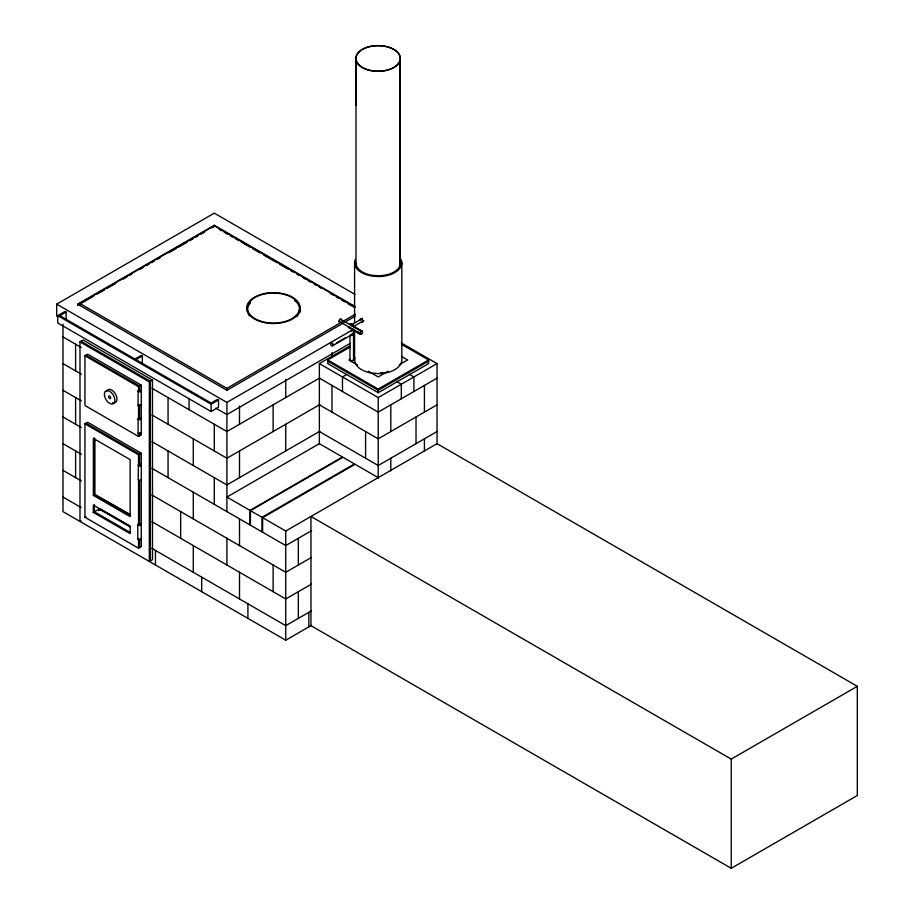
<?xml version="1.0" encoding="UTF-8"?>
<svg xmlns="http://www.w3.org/2000/svg" width="914" height="914" viewBox="0 0 914 914"><rect width="100%" height="100%" fill="white"/><g stroke="black" fill="none" stroke-linecap="round" stroke-linejoin="round"><path stroke-width="1.37" d="M360.39 334.261L360.025 333.45A1.782 1.028 -60 0 1 361.281 331.268C363.646 330.502 362.173 334.97 360.39 334.261L348.257 326.652M56.691 316.278L56.691 304.145L214.287 213.156L354.895 294.342M142.321 363.292L142.321 356.014L136.015 359.659L211.134 403.028L217.441 399.384L218.492 399.989L218.492 407.278L211.134 411.517L57.742 322.95L57.742 315.673L65.088 311.434L66.139 312.04L66.139 319.317M93.696 296.125L77.701 305.367L77.701 304.145L214.287 225.29L354.861 306.441M79.804 305.367L79.804 303.425L214.287 225.769L355.203 307.127M66.139 312.04L59.844 315.673L134.964 359.042L141.27 355.409L142.321 356.014M97.387 294L104.767 289.738M107.235 288.31L115.85 283.34M123.23 279.078L126.92 276.942M129.388 275.525L131.845 274.097M140.459 269.127L142.915 267.711M146.606 265.574L149.073 264.157M151.53 262.741L153.998 261.313M157.688 259.188L160.144 257.759M168.759 252.79L176.139 248.528M178.607 247.111L187.221 242.13M189.678 240.713L193.368 238.577M195.836 237.16L198.292 235.743M200.76 234.315L204.45 232.19M211.831 227.929L214.287 226.501L214.287 225.29M79.986 341.882L83.151 340.054L152.489 380.087L152.489 559.642L149.325 561.47L149.325 381.915L79.986 341.882L79.986 521.437L81.038 520.831M84.945 355.774L87.687 354.198L141.27 385.137L141.27 434.87L138.54 436.446L84.945 405.519L84.945 355.774L138.54 386.713L141.27 385.137M149.325 381.915L152.489 380.087M84.945 423.833L87.687 422.257L141.27 453.195L141.27 546.618L138.54 548.194L84.945 517.255L84.945 423.833L138.54 454.772L141.27 453.195M79.804 303.425L226.9 388.347L355.215 314.267M77.701 304.145L226.9 390.289L355.215 316.198M57.742 315.673L211.134 404.239L218.492 399.989M363.806 320.586L353.295 326.652L353.295 325.201L350.782 323.739L349.514 324.47A1.782 1.028 -60 0 1 350.405 324.379M362.55 318.403L350.782 325.201L350.782 323.739M353.295 325.201L352.039 325.921L353.295 326.652A1.782 1.028 60 0 0 352.198 324.573A1.782 1.028 60 0 0 350.816 324.847M56.691 304.145L226.9 402.423L353.718 329.2M331.713 345.675L334.181 344.247M336.649 342.83L345.275 337.837M332.605 345.755L353.615 333.633M350.028 343.47L226.9 414.556L215.795 408.147M319.363 444.181L319.363 363.601L350.005 345.903M130.371 514.605L94.405 494.325L129.959 514.845M401.566 344.338L428.632 359.956L428.632 363.601L378.202 392.712L327.76 363.601L327.76 359.956L349.902 347.171M93.354 495.411L130.131 516.65L130.131 459.628L93.354 438.389L93.354 495.411L94.405 494.805L129.959 515.336M319.797 377.905L226.9 431.534L151.987 388.29M84.945 517.255L85.996 516.65M93.125 512.537L99.135 509.064L129.777 526.761M98.632 510.675L100.997 509.304M347.057 374.294L342.476 376.945L342.476 391.5M138.54 495.297L139.591 494.691M319.797 404.594L226.9 458.234L151.918 414.933M388.004 371.278L378.202 376.945L368.388 371.278M399.041 364.914L407.621 359.956L401.486 356.414M327.76 359.956L378.202 389.078L428.632 359.956M428.632 361.167L378.202 390.289L327.76 361.167M319.797 431.282L226.9 484.923L151.918 441.622M319.363 363.601L378.202 397.567L437.041 363.601L437.041 444.181M437.041 378.156L378.202 412.123L319.363 378.156M149.325 549.337L150.376 548.731M250.013 510.4L342.476 457.011L319.363 443.667L226.9 497.056L250.013 510.4L250.013 524.956M250.436 510.64L342.899 457.263L354.449 463.935L261.987 517.313L250.436 510.64L250.436 525.196M437.041 404.845L378.202 438.823L319.363 404.845M262.626 532.234L262.626 517.678L355.078 464.301L378.202 477.645M437.041 431.534L378.202 465.512L319.363 431.534M262.626 517.678L285.739 531.023L437.041 443.667L857.309 686.311L857.309 795.511L731.234 868.3L310.954 625.656L310.954 516.467L731.234 759.111L857.309 686.311M311.628 530.634L285.739 545.578L151.918 468.322M311.366 557.483L285.739 572.278L151.85 494.977M311.56 584.057L285.739 598.967L151.85 521.666M311.56 610.746L285.739 625.656L151.804 548.331M62.986 324.264L62.986 511.612L285.739 640.211L311.286 625.462M349.514 327.383L348.622 327.475M219.223 229.345L221.691 230.774M224.159 232.202L227.849 234.338M230.317 235.755L232.784 237.183M235.252 238.6L238.954 240.736M241.422 242.164L250.048 247.146M252.515 248.574L259.919 252.847M263.609 254.983L277.171 262.809M279.638 264.237L288.276 269.219M290.743 270.635L293.2 272.064M296.901 274.2L299.369 275.628M303.071 277.765L305.539 279.181M308.007 280.609L310.463 282.026M314.165 284.163L316.632 285.591M319.1 287.019L321.568 288.436M330.194 293.417L333.896 295.553M336.363 296.981L338.831 298.41M341.299 299.826L344.989 301.963M347.457 303.391L353.627 306.944M401.315 342.967L437.041 363.601M361.487 322.048L361.784 322.208A1.931 0.96 66.1 0 0 362.664 321.351A1.931 0.96 66.1 0 0 361.784 319.169L361.487 318.895A1.931 0.96 66.1 0 0 360.47 318.895A1.931 0.96 66.1 0 0 360.47 320.483M352.667 325.761L362.378 331.359M352.358 325.784L362.504 331.645M340.271 319.135L362.55 331.988M358.139 331.942L361.613 333.941M339.014 321.317L361.281 334.181M348.303 327.006L360.961 334.318M348.428 327.281L360.653 334.341M409.335 374.294L413.916 376.945L413.916 391.5M396.733 381.572L401.315 384.223L401.315 398.778M348.782 359.956L357.363 364.914M81.038 341.276L150.387 381.298L150.376 560.865M62.986 336.912L81.335 347.491M85.996 355.169L139.591 386.108L139.591 390.861M62.986 363.601L81.335 374.192M62.986 390.289L81.335 400.88M85.996 423.228L139.591 454.167L139.591 465.34M62.986 416.978L81.335 427.569M62.986 443.667L81.335 454.258M62.986 470.367L81.335 480.947M99.946 508.698L129.994 526.053M129.959 532.314L94.405 511.794L94.405 504.517M62.986 497.056L81.243 507.59M355.912 262.901L356.666 266.225A22.29 12.865 0 0 0 372.432 275.331L378.202 275.765A22.29 12.865 0 0 0 400.149 260.661M355.375 259.37A23.627 13.641 0 0 0 354.575 262.901L355.375 266.431A23.627 13.641 0 0 0 372.078 276.074L378.202 276.542A23.627 13.641 0 0 0 401.018 259.37M354.575 329.988L354.575 359.956L355.375 363.486A23.627 13.641 0 0 0 372.078 373.129L378.202 373.598A23.627 13.641 0 0 0 401.829 359.956L401.829 262.901M731.234 759.111L731.234 868.3M424.427 385.434L424.427 412.123M424.427 438.823L424.427 451.459M416.019 416.978L416.019 443.667M400.206 60.084A22.29 12.865 0 0 1 364.617 68.721A22.29 12.865 0 0 1 369.45 46.603A22.29 12.865 0 0 1 400.206 60.084L400.206 266.785M400.001 60.061A22.085 12.75 0 0 1 364.743 68.619A22.085 12.75 0 0 1 369.53 46.717A22.085 12.75 0 0 1 400.001 60.061L400.001 265.346M390.804 404.845L390.804 431.534M390.804 458.234L390.804 470.87M378.202 389.078L378.202 392.712M378.202 397.567L378.202 478.148M365.589 431.534L365.589 458.234M356.186 56.874L356.186 105.339M355.98 56.851L355.98 263.563M354.575 262.901L354.575 322.848M353.535 334.478L353.535 360.025M349.971 335.895L349.971 360.025M331.965 352.61L331.965 356.826M331.965 385.434L331.965 412.123M308.852 612.311L308.852 626.867M298.341 538.3L298.341 564.989M298.341 591.689L298.341 618.378M285.739 379.31L285.739 397.567M285.739 424.256L285.739 450.945M285.739 531.023L285.739 640.211M273.126 404.845L273.126 431.534M273.126 564.989L273.126 591.689M261.987 517.313L261.987 531.868M247.911 603.823L247.911 618.378M239.502 405.999L239.502 424.256M239.502 450.945L239.502 477.645M239.502 518.889L239.502 545.578M239.502 572.278L239.502 598.967M226.9 388.347L226.9 390.289M226.9 402.423L226.9 511.612M226.9 538.3L226.9 564.989M214.287 424.256L214.287 450.945M214.287 477.645L214.287 504.334M211.134 404.239L211.134 411.517M201.686 577.122L201.686 591.689M193.277 438.823L193.277 465.512M193.277 492.2L193.277 518.889M193.277 545.578L193.277 572.278M189.072 398.458L189.072 409.701M180.664 511.612L180.664 538.3M168.062 397.567L168.062 424.256M168.062 450.945L168.062 477.645M155.449 550.434L155.449 564.989M139.591 404.913L139.591 417.572M139.591 433.03L139.591 435.841M139.591 480.718L139.591 523.916M139.591 539.237L139.591 547.589M138.54 386.713L138.54 390.975M138.54 405.188L138.54 419.4A1.485 0.857 0 0 0 141.019 419.08A1.485 0.857 0 0 0 139.202 418.029A1.485 0.857 0 0 0 138.54 419.469M138.54 433.613L138.54 436.446M138.54 454.772L138.54 464.552M138.54 479.919L138.54 524.522M138.54 539.843L138.54 548.194M138.311 465.032L138.311 479.587M138.105 390.952L138.105 405.519M138.105 418.863L138.105 433.419M137.797 524.67L137.797 539.226M94.828 438.96L94.828 494.086M94.405 437.783L94.405 494.805M75.599 344.19L75.599 370.878M75.599 397.567L75.599 424.256M75.599 450.956L75.599 477.645M246.7 310.017A26.746 15.447 0 0 1 250.287 302.294M294.674 300.615A26.746 15.447 0 0 1 299.792 312.702M299.449 310.017A26.003 15.012 0 0 1 299.061 312.634M298.57 313.902A26.003 15.012 0 0 1 296.764 316.667M249.431 315.764A26.003 15.012 0 0 1 248.334 313.902M247.843 312.634A26.003 15.012 0 0 1 247.843 307.412M248.334 306.133A26.003 15.012 0 0 1 250.128 303.379M339.939 322.185A1.782 1.028 -60 0 1 339.048 320.917A1.782 1.028 -60 0 1 340.591 318.997A1.782 1.028 -60 0 1 341.482 320.266M350.61 324.573A1.782 1.028 -60 0 1 350.736 324.847M352.21 333.484A1.782 1.028 0 0 1 353.158 335.107A1.782 1.028 0 0 1 350.199 334.992M351.467 331.359A1.782 1.028 60 0 1 352.838 330.697A1.782 1.028 60 0 1 353.969 333.05A1.782 1.028 60 0 1 352.404 333.302M353.295 359.442A1.782 1.028 0 0 1 352.77 360.802A1.782 1.028 0 0 1 350.382 360.619A1.782 1.028 0 0 1 350.485 359.225M354.575 359.956A23.627 13.641 0 0 1 354.929 357.591M382.84 372.546A22.29 12.865 0 0 1 380.521 372.752M361.487 319.009A1.782 1.154 53 0 1 362.915 321.1A1.782 1.154 53 0 1 361.487 321.922M106.812 391.181A7.426 4.284 60 0 1 115.77 394.551A7.426 4.284 60 0 1 112.65 402.606M140.333 404.776A1.485 0.857 0 0 1 140.802 406.01A1.485 0.857 0 0 1 138.631 406.17A1.485 0.857 0 0 1 138.54 404.913M140.333 432.676A1.485 0.857 0 0 1 140.802 433.91A1.485 0.857 0 0 1 138.631 434.081A1.485 0.857 0 0 1 138.54 432.813M140.333 538.62A1.485 0.857 0 0 1 140.23 539.888A1.485 0.857 0 0 1 138.06 539.717A1.485 0.857 0 0 1 138.54 538.483M141.236 479.37A1.485 0.857 0 0 1 139.602 480.444A1.485 0.857 0 0 1 138.505 479.164M130.131 526.35L93.354 505.122L93.354 512.4L130.131 533.627L130.131 526.35M254.538 318.997A26.746 15.447 0 0 0 299.289 312.074A26.746 15.447 0 0 0 266.522 293.166A26.746 15.447 0 0 0 254.538 318.997M260.444 321.077A26.003 15.012 0 0 0 299.449 308.075A26.003 15.012 0 0 0 260.444 295.073A26.003 15.012 0 0 0 260.444 321.077M330.457 343.493A1.782 1.028 60 0 0 332.342 345.846A1.782 1.028 60 0 0 332.342 343.321A1.782 1.028 60 0 0 330.457 343.493M108.606 396.939A1.485 0.857 60 0 0 110.32 398.641A1.485 0.857 60 0 0 110 396.39A1.485 0.857 60 0 0 108.606 396.939M104.47 395.385A7.426 4.284 60 0 0 113.016 403.919A7.426 4.284 60 0 0 111.451 392.666A7.426 4.284 60 0 0 104.47 395.385M138.54 391.558A1.485 0.857 0 0 0 141.019 391.181A1.485 0.857 0 0 0 139.202 390.129A1.485 0.857 0 0 0 138.54 391.558M138.54 525.413A1.485 0.857 0 0 0 140.767 524.67A1.485 0.857 0 0 0 138.54 523.928A1.485 0.857 0 0 0 138.54 525.413M139.054 465.774A1.485 0.857 0 0 0 141.282 465.032A1.485 0.857 0 0 0 139.054 464.289A1.485 0.857 0 0 0 139.054 465.774"/></g></svg>
